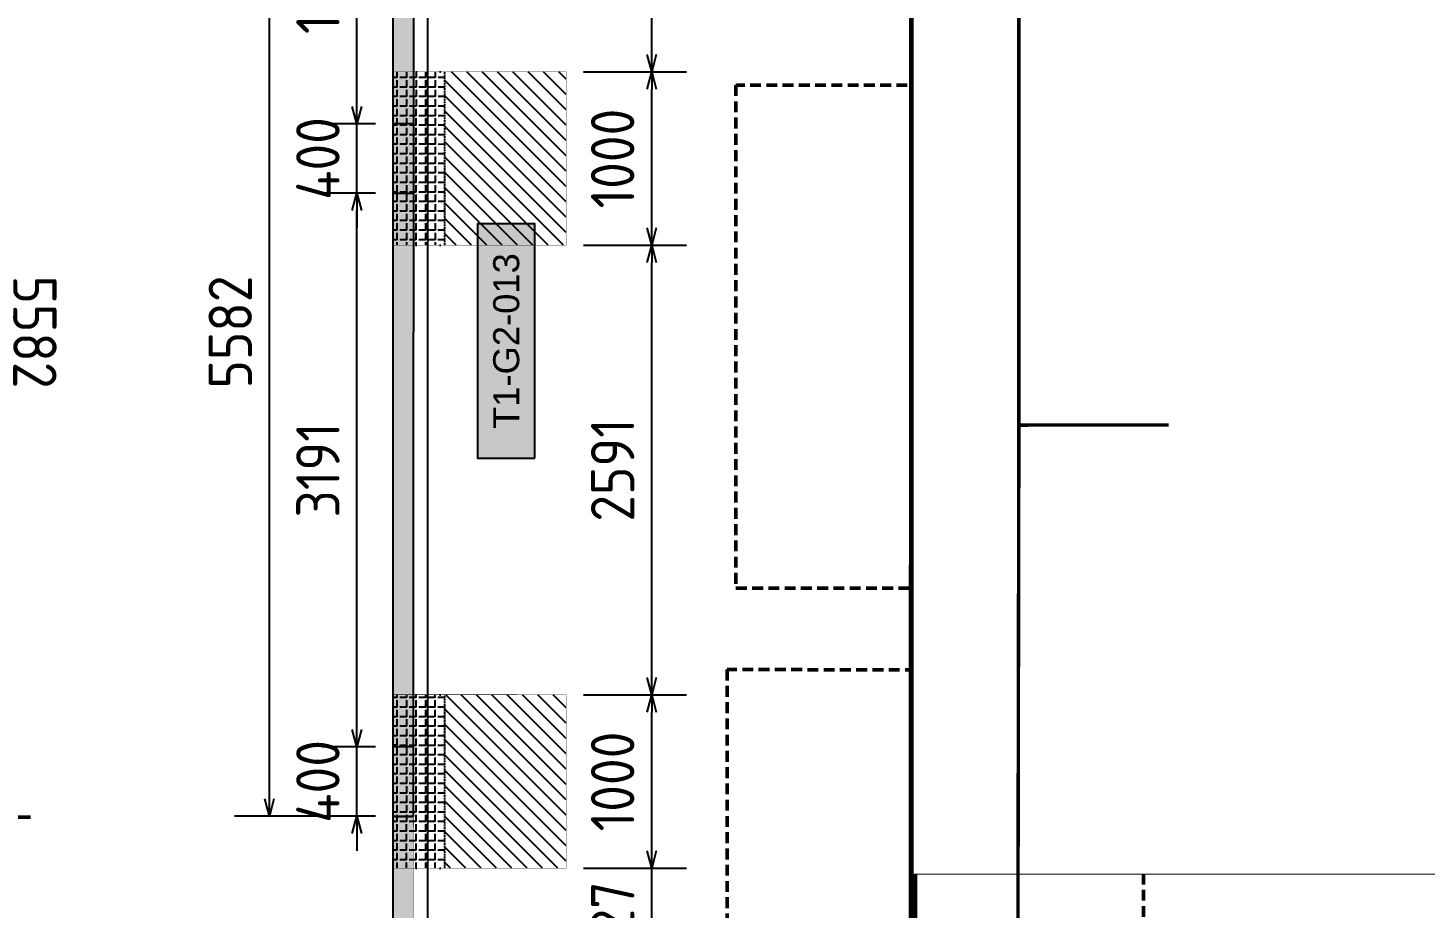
# Model space of a CAD drawing. Header units: centimetres. Extents: x -6122352 to 6876996, y -1694241 to 2592194.
# Drawn here: x 132226 to 140280, y -60857 to -55783 of the extents above; entities that cross this region are included whole.
import ezdxf
from ezdxf.enums import TextEntityAlignment as Align
from ezdxf.xclip import XClip

# ---------------------------------------------------------------- set-up
doc = ezdxf.new("R2010")
doc.units = ezdxf.units.CM
doc.header["$MEASUREMENT"] = 0
doc.header["$XCLIPFRAME"] = 2
doc.header["$PDMODE"] = 66
doc.header["$PDSIZE"] = 100
for name, pattern in [('CENTER', [2, 1.25, -0.25, 0.25, -0.25]), ('DASHED2', [0.375, 0.25, -0.125]), ('XR-AR-END-SETTING OUT PLAN$0$23261-XR-AR-SI-GF$0$HIDDEN', [0.375, 0.25, -0.125]), ('XR-AR-END-SETTING OUT PLAN$0$23585-XR-AR-END-GROUND FLOOR$0$23261-XR-AR-SI-GF$0$HIDDEN', [0.375, 0.25, -0.125]), ('XR-AR-END-SETTING OUT PLAN$0$23585-XR-AR-END-GROUND FLOOR$0$945-4P-1-101-GROUND FLOOR PLAN$0$XR-MIDDLE-GROUND FLOOR PLAN$0$HIDDEN2', [0.1875, 0.125, -0.0625]), ('XR-AR-END-SETTING OUT PLAN$0$23585-XR-AR-END-GROUND FLOOR$0$XR-END-GROUND FLOOR PLAN$0$HIDDEN2', [0.1875, 0.125, -0.0625])]:
    doc.linetypes.add(name, pattern=pattern)
doc.layers.get('Defpoints').update_dxf_attribs({"color": 255, "linetype": 'CENTER'})
for name, color, linetype, lineweight, true_color in [('08-Compound Wall-2', 6, 'Continuous', 25, 0xff00ff), ('23585-XR-AR-DAMAC PLOT LIMITS$0$1-End units', 7, 'Continuous', 5, 0xf8991e), ('23585-XR-AR-DAMAC PLOT LIMITS$0$1-Open Space', 7, 'Continuous', 5, 0x90cf5a)]:
    doc.layers.add(name, color=color, linetype=linetype, lineweight=lineweight, true_color=true_color)
for name, color, linetype in [('23585-XR-AR-BOUNDARY WALLS AND SETBACKS$0$setback', 7, 'XR-AR-END-SETTING OUT PLAN$0$23261-XR-AR-SI-GF$0$HIDDEN'), ('@MI-FOOTINGS', 7, 'Continuous'), ('@MI-MEP', 7, 'Continuous'), ('@MI-REF LAYER', 7, 'Continuous'), ('@MI-TYPE-01', 30, 'Continuous'), ('@MI-TYPE-02', 6, 'Continuous'), ('B_TH_4', 7, 'Continuous'), ('PANEL-TAGS', 7, 'Continuous'), ('XR-AR-END-SETTING OUT PLAN$0$23585-XR-AR-END-GROUND FLOOR$0$A-Flor-Strs', 1, 'Continuous')]:
    doc.layers.add(name, color=color, linetype=linetype)
for name, color, linetype, lineweight in [('@ Foundations', 4, 'DASHED2', 50), ('A-ANNO-TEXT', 3, 'Continuous', 25), ('XR-AR-END-SETTING OUT PLAN$0$23585-XR-AR-END-GROUND FLOOR$0$A-DOOR-FULL', 1, 'Continuous', 9), ('XR-AR-END-SETTING OUT PLAN$0$23585-XR-AR-END-GROUND FLOOR$0$A-FLOR-OVHD', 9, 'XR-AR-END-SETTING OUT PLAN$0$23585-XR-AR-END-GROUND FLOOR$0$23261-XR-AR-SI-GF$0$HIDDEN', 15), ('XR-AR-END-SETTING OUT PLAN$0$23585-XR-AR-END-GROUND FLOOR$0$A-GLAZ-SILL', 8, 'Continuous', 5), ('XR-AR-END-SETTING OUT PLAN$0$23585-XR-AR-END-GROUND FLOOR$0$A-GLAZ-WNDO', 232, 'Continuous', 9), ('XR-AR-END-SETTING OUT PLAN$0$23585-XR-AR-END-GROUND FLOOR$0$A-WALL', 7, 'Continuous', 30), ('XR-AR-END-SETTING OUT PLAN$0$23585-XR-AR-END-GROUND FLOOR$0$S-COLS', 51, 'Continuous', 40), ('XR-AR-END-SETTING OUT PLAN$0$23585-XR-AR-END-GROUND FLOOR$0$S-COLS-PATT', 8, 'Continuous', 5)]:
    doc.layers.add(name, color=color, linetype=linetype, lineweight=lineweight)
doc.styles.add('PANELTAG_STYLE', font='arial.ttf')
doc.styles.add('Schueco-BEMSTIL', font='isocpeur.ttf', dxfattribs={"width": 0.9})
doc.dimstyles.new('MI- JWC-TXT-2.5 MM', dxfattribs={"dimscale": 1.5, "dimtxt": 2.5, "dimasz": 1, "dimexe": 2, "dimexo": 1, "dimgap": 1, "dimtad": 1, "dimdec": 0, "dimdsep": 46, "dimtxsty": 'Schueco-BEMSTIL', "dimblk": 'OPEN30', "dimcen": 0, "dimdle": 2, "dimclrd": 140, "dimclre": 8, "dimclrt": 40, "dimadec": 0, "dimazin": 2, "dimtfac": 1, "dimtdec": 0, "dimtix": 1, "dimtmove": 2, "dimatfit": 3, "dimldrblk": 'OPEN', "dimfxl": 2, "dimlwd": -1, "dimlwe": -1, "dimarcsym": 0})

# ---------------------------------------------------------------- blocks, each defined once
blk = doc.blocks.new('23585-XR-AR-BOUNDARY WALLS AND SETBACKS')
at = {"layer": '08-Compound Wall-2'}
for points in [[(496559.739208506, 2768982.327076891), (496542.1177823653, 2768998.473096721), (496536.004029565, 2768991.800742978), (496531.950629939, 2768987.376943386), (496527.8972299393, 2768982.953143387), (496523.8438284184, 2768978.529541727), (496519.7902282792, 2768974.105741575), (496513.7425409908, 2768967.50540123), (496531.3636134808, 2768951.358759696)], [(496513.5336999983, 2768967.425499999), (496531.228499999, 2768951.2113), (496531.3636134805, 2768951.358759696)]]:
    blk.add_lwpolyline(points, dxfattribs=at)
at = {"layer": '23585-XR-AR-BOUNDARY WALLS AND SETBACKS$0$setback', "ltscale": 40, "const_width": 0.05}
blk.add_lwpolyline([(496556.6741001542, 2768981.202274867), (496542.2967960276, 2768994.375796448), (496538.1421869831, 2768989.841589371), (496534.0887982166, 2768985.417801631), (496530.0353982168, 2768980.994001632), (496525.9819525767, 2768976.570351822), (496521.9283484083, 2768972.146547273), (496517.7722339163, 2768967.610636459), (496532.1492828215, 2768954.436577055), (496536.3057524819, 2768958.97285092), (496540.3591508893, 2768963.396649184), (496544.4125508901, 2768967.820449183), (496548.4659508895, 2768972.244249184), (496552.5193508902, 2768976.668049183)], close=True, dxfattribs=at)
blk = doc.blocks.new('A$C9d9485f6')
at = {"layer": 'A-ANNO-TEXT', "rotation": 312.4881850805905}
blk.add_blockref('23585-XR-AR-BOUNDARY WALLS AND SETBACKS', (-2377088.534775567, -1504219.252137818), dxfattribs=at)
blk = doc.blocks.new('23585-XR-AR-DAMAC PLOT LIMITS')
at = {"layer": '23585-XR-AR-DAMAC PLOT LIMITS$0$1-End units', "color": 251, "true_color": 0x636466}
blk.add_lwpolyline([(496537.4117000001, 2768957.9595), (496531.2285000002, 2768951.211300001), (496513.5336999996, 2768967.4255), (496519.7165000001, 2768974.1733)], close=True, dxfattribs=at)
at = {"layer": '23585-XR-AR-DAMAC PLOT LIMITS$0$1-Open Space', "color": 251, "true_color": 0x636466}
blk.add_lwpolyline([(496513.5336999996, 2768967.4255), (496531.2285000002, 2768951.211300001), (496529.2017000001, 2768948.999299999), (496511.5071, 2768965.2139), (496493.8114999998, 2768981.4267), (496495.8382999999, 2768983.638699999)], close=True, dxfattribs=at)
blk = doc.blocks.new('A$Cf093b529')
at = {"layer": 'A-ANNO-TEXT'}
blk.add_blockref('23585-XR-AR-DAMAC PLOT LIMITS', (-495391.9901121984, -2768603.441896566), dxfattribs=at)
blk = doc.blocks.new('*U35')
for points in [[(91, -5.684341886080801e-14), (41, -5.684341886080801e-14), (41, 1021), (91, 1021)], [(0, 0), (38, -5.684341886080801e-14), (38, -50), (50, -50), (50, -249.999999999997), (0, -249.999999999997)], [(1100, 2.842170943040401e-14), (1062, -2.842170943040401e-14), (1062, -49.99999999999997), (1050, -49.99999999999997), (1050, -249.999999999997), (1100, -249.999999999997)]]:
    blk.add_lwpolyline(points, close=True)
at = {"color": 8, "linetype": 'XR-AR-END-SETTING OUT PLAN$0$23585-XR-AR-END-GROUND FLOOR$0$XR-END-GROUND FLOOR PLAN$0$HIDDEN2'}
blk.add_arc((41, -5.684341886080801e-14), 1021, 1.594950045944486e-15, 90, dxfattribs=at)
at = {"layer": 'XR-AR-END-SETTING OUT PLAN$0$23585-XR-AR-END-GROUND FLOOR$0$A-GLAZ-SILL', "linetype": 'XR-AR-END-SETTING OUT PLAN$0$23585-XR-AR-END-GROUND FLOOR$0$945-4P-1-101-GROUND FLOOR PLAN$0$XR-MIDDLE-GROUND FLOOR PLAN$0$HIDDEN2', "ltscale": 3}
blk.add_lwpolyline([(0, 0), (1100, 0), (1100, -249.999999999997), (0, -249.999999999997)], close=True, dxfattribs=at)
blk = doc.blocks.new('*U37')
for points in [[(91, -5.684341886080801e-14), (41, -5.684341886080801e-14), (41, 1021), (91, 1021)], [(0, 0), (38, -5.684341886080801e-14), (38, -50), (50, -50), (50, -109.9999999801787), (0, -109.9999999801787)], [(1100, 2.842170943040401e-14), (1062, -2.842170943040401e-14), (1062, -49.99999999999997), (1050, -49.99999999999997), (1050, -109.9999999801786), (1100, -109.9999999801786)]]:
    blk.add_lwpolyline(points, close=True)
at = {"color": 8, "linetype": 'XR-AR-END-SETTING OUT PLAN$0$23585-XR-AR-END-GROUND FLOOR$0$XR-END-GROUND FLOOR PLAN$0$HIDDEN2'}
blk.add_arc((41, -5.684341886080801e-14), 1021, 1.594950045944486e-15, 90, dxfattribs=at)
at = {"layer": 'XR-AR-END-SETTING OUT PLAN$0$23585-XR-AR-END-GROUND FLOOR$0$A-GLAZ-SILL', "linetype": 'XR-AR-END-SETTING OUT PLAN$0$23585-XR-AR-END-GROUND FLOOR$0$945-4P-1-101-GROUND FLOOR PLAN$0$XR-MIDDLE-GROUND FLOOR PLAN$0$HIDDEN2', "ltscale": 3}
blk.add_lwpolyline([(0, 0), (1100, 0), (1100, -109.9999999801786), (0, -109.9999999801786)], close=True, dxfattribs=at)
blk = doc.blocks.new('XR-AR-END-SETTING OUT PLAN$0$23585-XR-AR-END-GROUND FLOOR$0$A$C75a8815d')
at = {"layer": 'XR-AR-END-SETTING OUT PLAN$0$23585-XR-AR-END-GROUND FLOOR$0$S-COLS', "color": 252, "lineweight": 30}
for points in [[(-0.02841067314147949, 3499.999932765961), (-0.02841019630432129, 2699.999933242798), (249.9715893268585, 2699.999932765961), (249.9715902805328, 3499.999933004379)], [(3.814697265625e-06, 0.001664876937866211), (3.814697265625e-06, 550.001665353775), (250.0000038146973, 550.0016646385193), (250.0000038146973, 0.001665115356445312)]]:
    blk.add_lwpolyline(points, close=True, dxfattribs=at)
blk = doc.blocks.new('XR-AR-END-SETTING OUT PLAN')
at = {"layer": 'XR-AR-END-SETTING OUT PLAN$0$23585-XR-AR-END-GROUND FLOOR$0$A-FLOR-OVHD', "color": 8}
blk.add_line((3200.106140449643, 10249.99855422974), (3200.106631532311, 8999.99834060669), dxfattribs=at)
at = {"layer": 'XR-AR-END-SETTING OUT PLAN$0$23585-XR-AR-END-GROUND FLOOR$0$A-FLOR-OVHD', "color": 8, "ltscale": 5}
for p, q in [((4150.149359419942, 9210.30683708191), (3250.158987239003, 9610.350899219513)), ((3250.158987298608, 9210.306836605072), (4150.149360194802, 9610.350899219513))]:
    blk.add_line(p, q, dxfattribs=at)
blk.add_lwpolyline([(3250.158987298608, 9210.306836605072), (4150.149359419942, 9210.30683708191), (4150.149360194802, 9610.350899219513), (3250.158987239003, 9610.350899219513)], close=True, dxfattribs=at)
at = {"layer": 'XR-AR-END-SETTING OUT PLAN$0$23585-XR-AR-END-GROUND FLOOR$0$A-Flor-Strs', "color": 8}
for p, q in [((3000.102111771703, 10249.9985537529), (3000.102079167962, 8999.993498325348)), ((3300.102112427354, 10249.99855422974), (3300.102079108357, 8999.99349784851)), ((3300.102093592286, 9549.99603509903), (3171.357380345464, 9681.451865673065)), ((3000.102095738053, 9549.996026039124), (3300.102093592286, 9549.99603509903)), ((3300.102093592286, 9549.99603509903), (3171.35738016665, 9418.540202617645))]:
    blk.add_line(p, q, dxfattribs=at)
at = {"layer": 'XR-AR-END-SETTING OUT PLAN$0$23585-XR-AR-END-GROUND FLOOR$0$A-GLAZ-SILL', "color": 8}
blk.add_line((3250.100986972451, 6049.997144699097), (3250.10133947432, 8199.998291492462), dxfattribs=at)
at = {"layer": 'XR-AR-END-SETTING OUT PLAN$0$23585-XR-AR-END-GROUND FLOOR$0$A-GLAZ-WNDO', "color": 8}
for p, q in [((3000.101339235902, 8199.998291015625), (3000.101339116693, 8149.998291015625)), ((3150.101339295506, 8149.998290538788), (3000.101339116693, 8149.998291015625)), ((3150.100986912847, 6099.997143745422), (3150.101339116693, 8199.998291015625)), ((3150.101339116693, 8199.998291015625), (3150.101339295506, 8149.998290538788)), ((3000.101213410497, 7447.998108863831), (3000.101213350892, 7497.998109340668)), ((3000.101213350892, 7497.998109340668), (3150.101213827729, 7497.998108386993)), ((3150.101213827729, 7497.998108386993), (3150.101213887334, 7447.998108863831)), ((3150.101213887334, 7447.998108863831), (3000.101213410497, 7447.998108863831)), ((3000.100987270474, 6746.998107910156), (3000.100986436009, 6796.998108863831)), ((3000.100986436009, 6796.998108863831), (3150.100987270474, 6796.998108863831)), ((3150.100987270474, 6796.998108863831), (3150.100986376405, 6746.998108863831)), ((3150.100986376405, 6746.998108863831), (3000.100987270474, 6746.998107910156)), ((3000.100986972451, 6049.997144699097), (3000.100986972451, 6099.997144699097)), ((3000.100986972451, 6099.997144699097), (3150.100986912847, 6099.997143745422)), ((3000.100986972451, 6049.997144699097), (3250.100986972451, 6049.997144699097)), ((3150.100986912847, 6099.997143745422), (3150.100987151265, 6049.997144699097))]:
    blk.add_line(p, q, dxfattribs=at)
for points in [[(3000.101213350892, 7497.998109340668), (3000.101339116693, 8149.998291015625)], [(3250.122793927789, 8199.997313976288), (3000.101339235902, 8199.998291015625)], [(3050.101339116693, 8149.998291015625), (3050.101213350892, 7497.998108863831)], [(3000.100986972451, 6099.997144699097), (3000.101213410497, 7447.998108863831)], [(3050.101213291287, 7447.998109340668), (3050.100986912847, 6796.998107910156)], [(3050.100986853242, 6746.998108386993), (3050.1009863168, 6099.997145175934)]]:
    blk.add_lwpolyline(points, dxfattribs=at)
at = {"layer": 'XR-AR-END-SETTING OUT PLAN$0$23585-XR-AR-END-GROUND FLOOR$0$A-WALL', "color": 8}
blk.add_lwpolyline([(3850.106042101979, 10500.01968860626), (5750.107330158353, 10500.00084400177), (5750.107415214181, 10250.00188541412), (4790.107357934117, 10249.9985537529), (4790.107358291745, 10149.99855566025), (4540.107357993722, 10149.99855566025), (4540.10735835135, 10249.9985537529), (3000.102095916867, 10249.99855327606), (3000.102079048753, 11999.99910259247), (3250.104392960668, 11999.99910163879), (3250.104392841458, 11100.02067995071), (3850.106042161584, 11100.02068090439), (3850.10604198277, 10499.99947547913)], dxfattribs=at)
for points in [[(4790.1072358042, 8749.999267578125), (3250.101112738252, 8749.997854709625), (3250.123472645879, 8199.998291492462), (3000.123275354505, 8199.998291015625), (3000.100934281945, 8999.998242855072), (4540.107388034463, 8999.998847484589), (4540.107358470559, 9049.998554706573), (4790.107358232141, 9049.99855518341)], [(5650.11106570065, 8750.000054359436), (4790.107256367803, 8749.999291419983), (4790.107256188989, 8850.000108718872), (5650.111065641046, 8850.001082897186)], [(3250.12934859097, 5750.006791114807), (3250.100409820676, 5750.006854534149), (3250.100986972451, 6049.997144699097), (3000.129348531365, 6049.997144699097), (3000.129348650575, 5499.999974727631), (3250.129348769784, 5500.006791591644)], [(3250.129348710179, 5499.998108386993), (7760.105232134461, 5500.00174665451), (7760.105232253671, 5750.00045633316), (3250.129348531365, 5749.997789859772)]]:
    blk.add_lwpolyline(points, close=True, dxfattribs=at)
at = {"layer": 'XR-AR-END-SETTING OUT PLAN$0$23585-XR-AR-END-GROUND FLOOR$0$A-DOOR-FULL', "color": 8, "xscale": -1, "rotation": 270}
blk.add_blockref('*U35', (4790.107358232141, 9049.99855518341), dxfattribs=at)
at = {"layer": 'XR-AR-END-SETTING OUT PLAN$0$23585-XR-AR-END-GROUND FLOOR$0$A-DOOR-FULL', "color": 8, "xscale": 0.9090909090912127, "yscale": 0.9090909090912127, "zscale": 0.9090909090912127, "rotation": 179.9999999999999}
blk.add_blockref('*U37', (6650.111066237092, 8750.001082897186), dxfattribs=at)
at = {"layer": 'XR-AR-END-SETTING OUT PLAN$0$23585-XR-AR-END-GROUND FLOOR$0$S-COLS-PATT', "color": 8}
blk.add_blockref('XR-AR-END-SETTING OUT PLAN$0$23585-XR-AR-END-GROUND FLOOR$0$A$C75a8815d', (3000.129344239831, 5499.998310089111), dxfattribs=at)
blk = doc.blocks.new('END UNIT')
at = {"xscale": 0.001, "yscale": 0.001, "zscale": 0.001}
blk.add_blockref('XR-AR-END-SETTING OUT PLAN', (-9.150201729830158, 0), dxfattribs=at)
blk = doc.blocks.new('TH_4')
blk.add_blockref('END UNIT', (495802.3053798428, 2769130.514097063))
blk = doc.blocks.new('A$C780da55d')
at = {"layer": 'B_TH_4', "xscale": 1.000039159572381, "yscale": 1.000039159572381, "zscale": 1.000039159572381}
blk.add_blockref('TH_4', (-495814.0704651335, -2769239.302089663), dxfattribs=at)
blk = doc.blocks.new('23585-XR-AR-MALDIVE-2$0$TH_4')
blk.add_blockref('A$C780da55d', (495794.655359471, 2769130.864096801))
at = {"layer": '@ Foundations', "linetype": 'DASHED2', "ltscale": 0.25}
for points in [[(495795.1303292943, 2769137.659769025), (495797.4303292944, 2769137.659769025), (495797.4303292944, 2769140.559769025), (495795.1303292943, 2769140.559769025)], [(495797.4803292943, 2769135.389769025), (495797.4803292943, 2769137.189769024), (495795.0803292943, 2769137.189769024), (495795.0803292943, 2769135.389769025)]]:
    blk.add_lwpolyline(points, close=True, dxfattribs=at)
blk = doc.blocks.new('A$C648f3c42')
at = {"color": 1, "true_color": 0xeb0000, "const_width": 0.01}
blk.add_lwpolyline([(33.15262363292277, 0.0001893071457743645), (27.15261880028993, 0.0001524444669485092), (21.15261396672577, 0.0001155796926468611), (15.15260913362727, 7.871724665164948e-05), (9.152604300063103, 4.185270518064499e-05), (0, 0), (0.0005651502870023251, 24.00012975768186), (9.152604304254055, 24.00019629951566), (15.15274425270036, 24.00008570449427), (21.15260162623599, 23.9999874541536), (27.15260645840317, 24.00002431729808), (33.15261129243299, 24.00006118137389), (42.30280754901469, 24.00006668013521), (42.30267243040726, 5.969149060547352e-05)], close=True, dxfattribs=at)
blk = doc.blocks.new('A$C547b7078')
at = {"color": 1, "true_color": 0xeb0000, "const_width": 0.01}
blk.add_lwpolyline([(35.15050103946123, -21.37135449005291), (29.15049620682839, -21.37139135273173), (23.15049137326423, -21.37142821727321), (17.15048654016573, -21.37146507995203), (11.15048170660157, -21.3715019444935), (1.997877406538464, -21.37154379719868), (1.998442556825466, 2.628585960250348), (11.15048171079252, 2.628652502316982), (17.15062165923882, 2.628541907295585), (23.15047903277446, 2.628443656954914), (29.15048386494163, 2.628480520099401), (35.15048869897146, 2.628517384175211), (44.30068495555315, 2.628522882703692), (44.30054983694572, -21.37148410547525)], close=True, dxfattribs=at)
blk = doc.blocks.new('A$C90a9385a')
at = {"layer": '@MI-TYPE-02'}
h = blk.add_hatch(color=256, dxfattribs=at)
h.dxf.hatch_style = 1
h.paths.add_polyline_path([(5835.000000000029, 0), (0, 0), (0, -120), (5835, -120)])
at = {"layer": '@MI-TYPE-02', "const_width": 2.5}
blk.add_lwpolyline([(5835.000000000029, 0), (0, 0), (0, -120), (5835, -120)], close=True, dxfattribs=at)
blk = doc.blocks.new('RCC COPING')
at = {"layer": '@MI-TYPE-01', "transparency": 33554679}
h = blk.add_hatch(color=8, dxfattribs=at)
h.dxf.hatch_style = 1
h.paths.add_polyline_path([(60.00000000000364, 200), (-59.99999999999636, 200), (-59.99999999999636, -200), (60.00000000000364, -200)])
at = {"layer": '@MI-TYPE-01', "color": 30}
blk.add_lwpolyline([(-59.99999999999636, 200), (60.00000000000364, 200), (60.00000000000364, -200), (-59.99999999999636, -200)], close=True, dxfattribs=at)
blk = doc.blocks.new('31309MM')
at = {"layer": '@MI-TYPE-01', "transparency": 33554679}
h = blk.add_hatch(color=30, dxfattribs=at)
h.dxf.hatch_style = 1
h.paths.add_polyline_path([(0, 120.0000000000582), (5581.866123049753, 120.0000000000582), (5581.866123049753, 0), (0, 0)])
h.paths.add_polyline_path([(5591.866123044863, -1.164153218269348e-10), (12763.97374439728, -1.164153218269348e-10), (12763.97374439752, 120.0000000000582), (5591.866123044863, 120)])
h.paths.add_polyline_path([(12773.97374439193, 120), (18355.62019030144, 119.9999999999418), (18355.62019030168, -0.1500736206653528), (12773.97374439193, -0.1500736207235605)])
h.paths.add_polyline_path([(18365.71023449278, -0.1500736205489375), (23537.39638165059, -0.1500736205489375), (23537.39638165035, 119.9999999999418), (18365.71023449278, 119.9999999999418)])
h.paths.add_polyline_path([(23547.39638164593, 120), (30719.50400295644, 120), (30719.50400295644, -5.820766091346741e-11), (23547.39638164593, -5.820766091346741e-11)])
h.paths.add_polyline_path([(30729.50400295085, 0), (36309.33053738088, -5.820766091346741e-11), (36309.33053738088, 119.9999662167393), (30729.50400295109, 119.9999662167975)])
at = {"layer": '@MI-TYPE-01', "color": 30}
blk.add_lwpolyline([(0, 120.0000000000582), (5581.866123049753, 120.0000000000582), (5581.866123049753, 0), (0, 0)], close=True, dxfattribs=at)
at = {"layer": '@MI-TYPE-01', "color": 240, "true_color": 0xed1f24, "rotation": 89.95700707059105}
for p in [(200.0449657812715, 59.99998310825322), (3791.259126893245, 59.99998310836963)]:
    blk.add_blockref('RCC COPING', p, dxfattribs=at)
blk = doc.blocks.new('A$Ceca04276')
at = {"layer": '@MI-TYPE-01', "color": 30, "rotation": 89.98971944707202}
blk.add_blockref('31309MM', (0.4863932078296784, 9.943239066810747), dxfattribs=at)
blk = doc.blocks.new('T1-FOOTING')
at = {"transparency": 33554679}
h = blk.add_hatch(dxfattribs=at)
h.set_pattern_fill('ANGLE', color=256, scale=500)
h.set_pattern_definition([(0, (0, 0), (0, 137.5), [100, -37.5]), (90, (0, 0), (-137.5, 8.419446744138054e-15), [100, -37.5])])
h.paths.add_polyline_path([(-500, -300.0000000000218), (499.9999999999964, -300.0000000000218), (499.9999999999964, -1.818989403545856e-11), (-500, -1.818989403545856e-11)])
h.paths.add_polyline_path([(-499.75, -299.7500000000218), (499.7499999999964, -299.7500000000218), (499.7499999999964, -0.2500000000181899), (-499.75, -0.2500000000181899)], flags=16)
h = blk.add_hatch(dxfattribs=at)
h.set_pattern_fill('ANGLE', color=8, scale=200)
h.set_pattern_definition([(0, (0, 0), (0, 55.00000000000001), [40, -15]), (90, (0, 0), (-55.00000000000001, 3.367778697655222e-15), [40, -15])])
h.paths.add_polyline_path([(500.0000000000025, -300.0000000000218), (500.0000000000035, -1.818989403545856e-11), (-500, -1.816147232602816e-11), (-499.9999999999989, -300.0000000000291)])
h = blk.add_hatch(dxfattribs=at)
h.set_pattern_fill('ANSI31', color=8, scale=500)
h.set_pattern_definition([(45, (0, 0), (-44.19417382415922, 44.19417382415922), [])])
h.paths.add_polyline_path([(500, -1000.000000000015), (500.0000000000025, -300.0000000000218), (-499.9999999999989, -300.000000000029), (-499.9999999999964, -1000.000000000011)])
at = {"layer": '@MI-TYPE-01', "color": 240, "linetype": 'DASHED2', "true_color": 0xed1f24}
blk.add_line((-500.0000000000073, -300.0000000000291), (499.9999999999964, -300.0000000000218), dxfattribs=at)
at = {"layer": '@MI-TYPE-01', "color": 240, "true_color": 0xed1f24, "const_width": 2.5}
blk.add_lwpolyline([(-500, -1.818989403545856e-11), (500.0000000000036, -1.818989403545856e-11), (500, -1000.000000000015), (-499.9999999999964, -1000.000000000011)], close=True, dxfattribs=at)
blk = doc.blocks.new('_Open30')
at = {"color": 0, "linetype": 'ByBlock', "lineweight": -2}
for p, q in [((-1, 0.26794919), (0, 0)), ((0, 0), (-1, -0.26794919)), ((0, 0), (-1, 0))]:
    blk.add_line(p, q, dxfattribs=at)
blk = doc.blocks.new('*D875')
at = {"color": 8, "transparency": 16777216}
for p, q in [((-106.8126773012332, -36571.46953013811), (-919.3445929939892, -36571.46953013811)), ((-107.8071320659197, -42153.33556460276), (-919.3445929939879, -42153.33556460276))]:
    blk.add_line(p, q, dxfattribs=at)
at = {"color": 140, "transparency": 16777216}
blk.add_line((-719.3445929939878, -42053.33556460276), (-719.344592993989, -36671.46953013811), dxfattribs=at)
at = {"layer": 'Defpoints', "color": 0, "transparency": 16777216}
for p in [(-719.3445929939891, -36571.46953013811), (-6.812677301233142, -36571.46953013811), (-7.807132065919641, -42153.33556460276)]:
    blk.add_point(p, dxfattribs=at)
at = {"color": 140, "transparency": 16777216, "xscale": 100, "yscale": 100, "zscale": 100}
for p, rotation in [((-719.3445929939891, -36571.46953013811), 90), ((-719.3445929939878, -42153.33556460276), 270)]:
    blk.add_blockref('_Open30', p, dxfattribs=dict(at, rotation=rotation))
at = {"color": 40, "transparency": 16777216, "insert": (-944.3445929939994, -39362.40254737042), "char_height": 250, "attachment_point": 5, "rotation": 90, "style": 'Schueco-BEMSTIL'}
blk.add_mtext('5582', dxfattribs=at)
blk = doc.blocks.new('_Open')
at = {"color": 0, "linetype": 'ByBlock', "lineweight": -2}
for p, q in [((-1, 0.1666666666666667), (0, 0)), ((-1, -0.1666666666666667), (0, 0)), ((0, 0), (-1, 0))]:
    blk.add_line(p, q, dxfattribs=at)
blk = doc.blocks.new('*D876')
at = {"color": 140, "transparency": 16777216}
for p, q in [((-214.3153052969064, -41653.33557095047), (-214.3153052969064, -41553.33557095047)), ((-214.3153052969062, -42153.33556460276), (-214.3153052969063, -41753.33557095047)), ((-214.3153052969062, -42253.33556460276), (-214.3153052969062, -42353.33556460276))]:
    blk.add_line(p, q, dxfattribs=at)
at = {"color": 8, "transparency": 16777216}
for p, q in [((-107.7358688186282, -41753.33557095047), (-414.3153052969064, -41753.33557095047)), ((-107.8071320659197, -42153.33556460276), (-414.3153052969063, -42153.33556460276))]:
    blk.add_line(p, q, dxfattribs=at)
at = {"layer": 'Defpoints', "color": 0, "transparency": 16777216}
for p in [(-214.3153052969063, -41753.33557095047), (-7.735868818628138, -41753.33557095047), (-7.807132065919641, -42153.33556460276)]:
    blk.add_point(p, dxfattribs=at)
at = {"color": 140, "transparency": 16777216, "xscale": 100, "yscale": 100, "zscale": 100}
for p, rotation in [((-214.3153052969063, -41753.33557095047), 270), ((-214.3153052969062, -42153.33556460276), 90)]:
    blk.add_blockref('_Open30', p, dxfattribs=dict(at, rotation=rotation))
at = {"color": 40, "transparency": 16777216, "insert": (-439.3153052969181, -41953.33556777661), "char_height": 250, "attachment_point": 5, "rotation": 90, "style": 'Schueco-BEMSTIL'}
blk.add_mtext('400', dxfattribs=at)
blk = doc.blocks.new('*D899')
at = {"color": 8, "transparency": 16777216}
for p, q in [((-107.0172544906879, -38562.12148722042), (-414.3153052969074, -38562.12148722042)), ((-107.7358688186282, -41753.33557095047), (-414.3153052969067, -41753.33557095047))]:
    blk.add_line(p, q, dxfattribs=at)
at = {"color": 140, "transparency": 16777216}
blk.add_line((-214.3153052969066, -41653.33557095047), (-214.3153052969073, -38662.12148722042), dxfattribs=at)
at = {"layer": 'Defpoints', "color": 0, "transparency": 16777216}
for p in [(-214.3153052969073, -38562.12148722042), (-7.017254490687877, -38562.12148722042), (-7.735868818628203, -41753.33557095047)]:
    blk.add_point(p, dxfattribs=at)
at = {"color": 140, "transparency": 16777216, "xscale": 100, "yscale": 100, "zscale": 100}
for p, rotation in [((-214.3153052969073, -38562.12148722042), 90), ((-214.3153052969066, -41753.33557095047), 270)]:
    blk.add_blockref('_Open30', p, dxfattribs=dict(at, rotation=rotation))
at = {"color": 40, "transparency": 16777216, "insert": (-439.3153052969183, -40157.72852908543), "char_height": 250, "attachment_point": 5, "rotation": 90, "style": 'Schueco-BEMSTIL'}
blk.add_mtext('3191', dxfattribs=at)
blk = doc.blocks.new('*D900')
at = {"color": 140, "transparency": 16777216}
for p, q in [((-214.315305296908, -38062.12146683163), (-214.315305296908, -37962.12146683163)), ((-214.3153052969079, -38562.12148722042), (-214.315305296908, -38162.12146683163)), ((-214.3153052969079, -38662.12148722042), (-214.3153052969079, -38762.12148722042))]:
    blk.add_line(p, q, dxfattribs=at)
at = {"color": 8, "transparency": 16777216}
for p, q in [((-107.0960648615291, -38162.12146683163), (-414.3153052969081, -38162.12146683163)), ((-107.0172544906884, -38562.12148722042), (-414.315305296908, -38562.12148722042))]:
    blk.add_line(p, q, dxfattribs=at)
at = {"layer": 'Defpoints', "color": 0, "transparency": 16777216}
for p in [(-214.315305296908, -38162.12146683163), (-7.096064861529083, -38162.12146683163), (-7.017254490688355, -38562.12148722042)]:
    blk.add_point(p, dxfattribs=at)
at = {"color": 140, "transparency": 16777216, "xscale": 100, "yscale": 100, "zscale": 100}
for p, rotation in [((-214.315305296908, -38162.12146683163), 270), ((-214.3153052969079, -38562.12148722042), 90)]:
    blk.add_blockref('_Open30', p, dxfattribs=dict(at, rotation=rotation))
at = {"color": 40, "transparency": 16777216, "insert": (-439.3153052969188, -38362.12147702602), "char_height": 250, "attachment_point": 5, "rotation": 90, "style": 'Schueco-BEMSTIL'}
blk.add_mtext('400', dxfattribs=at)
blk = doc.blocks.new('*D1341')
at = {"color": 8, "transparency": 16777216}
for p, q in [((-106.8126773012332, -36571.46953013811), (-414.3153052969093, -36571.46953013811)), ((-107.0960648615286, -38162.12146683163), (-414.3153052969091, -38162.12146683163))]:
    blk.add_line(p, q, dxfattribs=at)
at = {"color": 140, "transparency": 16777216}
blk.add_line((-214.315305296909, -38062.12146683163), (-214.3153052969093, -36671.46953013811), dxfattribs=at)
at = {"layer": 'Defpoints', "color": 0, "transparency": 16777216}
for p in [(-214.3153052969093, -36571.46953013811), (-6.812677301233148, -36571.46953013811), (-7.096064861528539, -38162.12146683163)]:
    blk.add_point(p, dxfattribs=at)
at = {"color": 140, "transparency": 16777216, "xscale": 100, "yscale": 100, "zscale": 100}
for p, rotation in [((-214.3153052969093, -36571.46953013811), 90), ((-214.315305296909, -38162.12146683163), 270)]:
    blk.add_blockref('_Open30', p, dxfattribs=dict(at, rotation=rotation))
at = {"color": 40, "transparency": 16777216, "insert": (-439.3153052969197, -37366.79549848486), "char_height": 250, "attachment_point": 5, "rotation": 90, "style": 'Schueco-BEMSTIL'}
blk.add_mtext('1591', dxfattribs=at)
blk = doc.blocks.new('*D1347')
at = {"color": 140, "transparency": 16777216}
for p, q in [((1484.684925263749, -42353.51095627668), (1484.684925263749, -42253.51095627668)), ((1484.684925263749, -43080.92664583121), (1484.684925263749, -42453.51095627668)), ((1484.684925263749, -43180.92664583121), (1484.684925263749, -43280.92664583121))]:
    blk.add_line(p, q, dxfattribs=at)
at = {"color": 8, "transparency": 16777216}
for p, q in [((1092.140814234981, -42453.51095627668), (1684.684925263749, -42453.51095627668)), ((1091.339424256701, -43080.92664583121), (1684.684925263749, -43080.92664583121))]:
    blk.add_line(p, q, dxfattribs=at)
at = {"layer": 'Defpoints', "color": 0, "transparency": 16777216}
for p in [(992.1408142349812, -42453.51095627668), (1484.684925263749, -42453.51095627668), (991.3394242567015, -43080.92664583121)]:
    blk.add_point(p, dxfattribs=at)
at = {"color": 140, "transparency": 16777216, "xscale": 100, "yscale": 100, "zscale": 100}
for p, rotation in [((1484.684925263749, -42453.51095627668), 270), ((1484.684925263749, -43080.92664583121), 90)]:
    blk.add_blockref('_Open30', p, dxfattribs=dict(at, rotation=rotation))
at = {"color": 40, "transparency": 16777216, "insert": (1259.684925263736, -42767.21880105394), "char_height": 250, "attachment_point": 5, "rotation": 90, "style": 'Schueco-BEMSTIL'}
blk.add_mtext('627', dxfattribs=at)
blk = doc.blocks.new('*D1348')
at = {"color": 8, "transparency": 16777216}
for p, q in [((1092.31615411595, -41453.51097164873), (1684.684925263749, -41453.51097164873)), ((1092.140814234981, -42453.51095627668), (1684.684925263749, -42453.51095627668))]:
    blk.add_line(p, q, dxfattribs=at)
at = {"color": 140, "transparency": 16777216}
blk.add_line((1484.684925263749, -42353.51095627668), (1484.684925263749, -41553.51097164873), dxfattribs=at)
at = {"layer": 'Defpoints', "color": 0, "transparency": 16777216}
for p in [(992.3161541159502, -41453.51097164873), (1484.684925263749, -41453.51097164873), (992.1408142349812, -42453.51095627668)]:
    blk.add_point(p, dxfattribs=at)
at = {"color": 140, "transparency": 16777216, "xscale": 100, "yscale": 100, "zscale": 100}
for p, rotation in [((1484.684925263749, -41453.51097164873), 90), ((1484.684925263749, -42453.51095627668), 270)]:
    blk.add_blockref('_Open30', p, dxfattribs=dict(at, rotation=rotation))
at = {"color": 40, "transparency": 16777216, "insert": (1259.684925263737, -41953.5109639627), "char_height": 250, "attachment_point": 5, "rotation": 90, "style": 'Schueco-BEMSTIL'}
blk.add_mtext('1000', dxfattribs=at)
blk = doc.blocks.new('*D1349')
at = {"color": 8, "transparency": 16777216}
for p, q in [((1091.483320281608, -38862.29662225373), (1684.684925263749, -38862.29662225373)), ((1092.31615411595, -41453.51097164873), (1684.68492526375, -41453.51097164873))]:
    blk.add_line(p, q, dxfattribs=at)
at = {"color": 140, "transparency": 16777216}
blk.add_line((1484.684925263749, -41353.51097164873), (1484.684925263749, -38962.29662225373), dxfattribs=at)
at = {"layer": 'Defpoints', "color": 0, "transparency": 16777216}
for p in [(991.4833202816085, -38862.29662225373), (1484.684925263749, -38862.29662225373), (992.3161541159502, -41453.51097164873)]:
    blk.add_point(p, dxfattribs=at)
at = {"color": 140, "transparency": 16777216, "xscale": 100, "yscale": 100, "zscale": 100}
for p, rotation in [((1484.684925263749, -38862.29662225373), 90), ((1484.684925263749, -41453.51097164873), 270)]:
    blk.add_blockref('_Open30', p, dxfattribs=dict(at, rotation=rotation))
at = {"color": 40, "transparency": 16777216, "insert": (1259.684925263738, -40157.90379695122), "char_height": 250, "attachment_point": 5, "rotation": 90, "style": 'Schueco-BEMSTIL'}
blk.add_mtext('2591', dxfattribs=at)
blk = doc.blocks.new('*D1350')
at = {"color": 8, "transparency": 16777216}
for p, q in [((1091.65866016259, -37862.29663762578), (1684.684925263749, -37862.29663762578)), ((1091.483320281608, -38862.29662225373), (1684.68492526375, -38862.29662225373))]:
    blk.add_line(p, q, dxfattribs=at)
at = {"color": 140, "transparency": 16777216}
blk.add_line((1484.684925263749, -38762.29662225373), (1484.684925263749, -37962.29663762578), dxfattribs=at)
at = {"layer": 'Defpoints', "color": 0, "transparency": 16777216}
for p in [(991.65866016259, -37862.29663762578), (1484.684925263749, -37862.29663762578), (991.4833202816085, -38862.29662225373)]:
    blk.add_point(p, dxfattribs=at)
at = {"color": 140, "transparency": 16777216, "xscale": 100, "yscale": 100, "zscale": 100}
for p, rotation in [((1484.684925263749, -37862.29663762578), 90), ((1484.684925263749, -38862.29662225373), 270)]:
    blk.add_blockref('_Open30', p, dxfattribs=dict(at, rotation=rotation))
at = {"color": 40, "transparency": 16777216, "insert": (1259.684925263738, -38362.29662993974), "char_height": 250, "attachment_point": 5, "rotation": 90, "style": 'Schueco-BEMSTIL'}
blk.add_mtext('1000', dxfattribs=at)
blk = doc.blocks.new('*D1351')
at = {"color": 8, "transparency": 16777216}
for p, q in [((1093.420406097152, -35271.17284856787), (1684.684925263749, -35271.17284856787)), ((1091.65866016259, -37862.29663762578), (1684.68492526375, -37862.29663762578))]:
    blk.add_line(p, q, dxfattribs=at)
at = {"color": 140, "transparency": 16777216}
blk.add_line((1484.68492526375, -37762.29663762578), (1484.684925263749, -35371.17284856787), dxfattribs=at)
at = {"layer": 'Defpoints', "color": 0, "transparency": 16777216}
for p in [(993.4204060971517, -35271.17284856787), (1484.684925263749, -35271.17284856787), (991.65866016259, -37862.29663762578)]:
    blk.add_point(p, dxfattribs=at)
at = {"color": 140, "transparency": 16777216, "xscale": 100, "yscale": 100, "zscale": 100}
for p, rotation in [((1484.684925263749, -35271.17284856787), 90), ((1484.68492526375, -37862.29663762578), 270)]:
    blk.add_blockref('_Open30', p, dxfattribs=dict(at, rotation=rotation))
at = {"color": 40, "transparency": 16777216, "insert": (1259.684925263739, -36566.73474309681), "char_height": 250, "attachment_point": 5, "rotation": 90, "style": 'Schueco-BEMSTIL'}
blk.add_mtext('2591', dxfattribs=at)
blk = doc.blocks.new('*D913')
at = {"layer": '@MI-TYPE-02', "color": 8, "transparency": 16777216}
for p, q in [((382582.7776329704, -191426.2165926812), (383394.4985226489, -191426.0711547175)), ((382583.8231038728, -197261.2164990215), (383395.5439934693, -197261.0710610578))]:
    blk.add_line(p, q, dxfattribs=at)
at = {"layer": '@MI-TYPE-02', "color": 140, "transparency": 16777216}
blk.add_line((383195.5260794419, -197161.1068971384), (383194.516443097, -191526.1069875878), dxfattribs=at)
at = {"layer": 'Defpoints', "color": 0, "transparency": 16777216}
for p in [(382482.7776345755, -191426.2345099189), (383194.4985258593, -191426.1069891929), (382483.823105478, -197261.2344162592)]:
    blk.add_point(p, dxfattribs=at)
at = {"layer": '@MI-TYPE-02', "color": 140, "transparency": 16777216, "xscale": 100, "yscale": 100, "zscale": 100}
for p, rotation in [((383194.4985258593, -191426.1069891929), 90.01026582106833), ((383195.5439966797, -197261.1068955332), 270.0102658210683)]:
    blk.add_blockref('_Open30', p, dxfattribs=dict(at, rotation=rotation))
at = {"layer": '@MI-TYPE-02', "color": 40, "transparency": 16777216, "insert": (383420.0212576578, -194343.5666285782), "char_height": 250, "attachment_point": 5, "rotation": 270.01026582106834, "style": 'Schueco-BEMSTIL'}
blk.add_mtext('5835', dxfattribs=at)
blk = doc.blocks.new('*D1384')
at = {"layer": '@MI-TYPE-02', "color": 8, "transparency": 16777216}
for p, q in [((98.14350308337963, 11426.83258075152), (909.6043127045908, 11426.97797211604)), ((99.13795784808244, 5844.966546286864), (910.6044289265363, 5845.111938665762))]:
    blk.add_line(p, q, dxfattribs=at)
at = {"layer": '@MI-TYPE-02', "color": 140, "transparency": 16777216}
blk.add_line((709.6222331525753, 11326.94213924575), (710.5865148990999, 5945.076102585205), dxfattribs=at)
at = {"layer": 'Defpoints', "color": 0, "transparency": 16777216}
for p in [(-1.85649531148333, 11426.81466351381), (-0.8620405467805068, 5844.948629049154), (710.6044321368104, 5845.076104190342)]:
    blk.add_point(p, dxfattribs=at)
at = {"layer": '@MI-TYPE-02', "color": 140, "transparency": 16777216, "xscale": 100, "yscale": 100, "zscale": 100}
for p, rotation in [((709.6043159148649, 11426.94213764062), 90.01026582106833), ((710.6044321368104, 5845.076104190342), 270.0102658210683)]:
    blk.add_blockref('_Open30', p, dxfattribs=dict(at, rotation=rotation))
at = {"layer": '@MI-TYPE-02', "color": 40, "transparency": 16777216, "insert": (935.1043704142795, 8636.049434700326), "char_height": 250, "attachment_point": 5, "rotation": 270.01026582106834, "style": 'Schueco-BEMSTIL'}
blk.add_mtext('5582', dxfattribs=at)
blk = doc.blocks.new('PANELTAG')
at = {"layer": 'PANEL-TAGS', "color": 1}
blk.add_lwpolyline([(-13.5, -3.3), (13.5, -3.3), (13.5, 3.3), (-13.5, 3.3)], close=True, dxfattribs=at)
at = {"layer": 'PANEL-TAGS', "color": 40, "true_color": 0xffd700}
blk.add_solid([(-13.5, -3.3), (13.5, -3.3), (-13.5, 3.3), (13.5, 3.3)], dxfattribs=at)
at = {"layer": 'PANEL-TAGS', "color": 5, "style": 'PANELTAG_STYLE'}
blk.add_attdef('TAGNO', text='', height=3, dxfattribs=at).set_placement((0, 0), align=Align.CENTER)
blk = doc.blocks.new('T1-PARTITION PLAN')
at = {"layer": '@MI-FOOTINGS', "color": 240, "true_color": 0xed1f24, "rotation": 89.98995376478538}
for p in [(-8.428994405898266, -38362.12129005871), (-7.771500452479813, -41953.33562408166)]:
    blk.add_blockref('T1-FOOTING', p, dxfattribs=at)
at = {"layer": '@MI-TYPE-02', "rotation": 89.98973417812736}
blk.add_blockref('A$C90a9385a', (-8.669172612717375, -47998.2841936519), dxfattribs=at)
at = {"layer": '@MI-TYPE-02', "xscale": -1, "rotation": 359.9795117387576}
blk.add_blockref('A$Ceca04276', (-7.324294468271546, -42163.27897696203), dxfattribs=at)
for base, p1, p2, picture, middle, set_off in [((1484.684925263752, -35271.17284856787), (991.6586601625925, -37862.29663762576), (993.4204060971542, -35271.17284856785), '*D1351', (1259.684925263742, -36566.73474309681), (2.955857780762017e-12, 0)), ((1484.684925263703, -37862.29663762578), (991.4833202815623, -38862.29662225371), (991.6586601625438, -37862.29663762576), '*D1350', (1259.684925263693, -38362.29662993974), (-4.570210876408964e-11, 0)), ((1484.68492526381, -38862.29662225373), (992.3161541160109, -41453.51097164871), (991.4833202816692, -38862.29662225371), '*D1349', (1259.684925263799, -40157.90379695122), (6.116351869422942e-11, 0)), ((1484.684925263808, -42453.51095627668), (991.3394242567599, -43080.9266458312), (992.1408142350397, -42453.51095627667), '*D1347', (1259.684925263795, -42767.21880105394), (5.88897819397971e-11, 0))]:
    dim = blk.add_linear_dim(base=base, p1=p1, p2=p2, angle=90, dimstyle='MI- JWC-TXT-2.5 MM')
    dim.commit()
    dim.dimension.update_dxf_attribs({"geometry": picture, "text_midpoint": middle, "insert": set_off})
for base, p1, p2, picture, middle in [((-719.3445929939891, -36571.46953013811), (-7.807132065919637, -42153.33556460275), (-6.812677301233139, -36571.46953013809), '*D875', (-944.3445929939994, -39362.40254737042)), ((-214.31530529691, -36571.46953013811), (-7.096064861528536, -38162.12146683162), (-6.812677301233144, -36571.46953013809), '*D1341', (-439.3153052969197, -37366.79549848486)), ((-214.315305296908, -38162.12146683163), (-7.017254490688352, -38562.12148722041), (-7.096064861529079, -38162.12146683162), '*D900', (-439.3153052969188, -38362.12147702602)), ((-214.3153052969073, -38562.12148722042), (-7.7358688186282, -41753.33557095045), (-7.017254490687874, -38562.12148722041), '*D899', (-439.3153052969183, -40157.72852908543)), ((1484.684925263749, -41453.51097164873), (992.1408142349808, -42453.51095627667), (992.3161541159498, -41453.51097164871), '*D1348', (1259.684925263737, -41953.5109639627)), ((-214.3153052969063, -41753.33557095047), (-7.807132065919637, -42153.33556460275), (-7.735868818628134, -41753.33557095045), '*D876', (-439.3153052969181, -41953.33556777661))]:
    dim = blk.add_linear_dim(base=base, p1=p1, p2=p2, angle=90, dimstyle='MI- JWC-TXT-2.5 MM')
    dim.commit()
    dim.dimension.update_dxf_attribs({"geometry": picture, "text_midpoint": middle})
blk = doc.blocks.new('T1-PARTITON 2')
at = {"layer": '@MI-TYPE-02'}
dim = blk.add_linear_dim(base=(710.6044321368104, 5845.076104190342), p1=(-1.85649531148333, 11426.8146635138), p2=(-0.862040546780507, 5844.948629049155), angle=90.01026582106833, dimstyle='MI- JWC-TXT-2.5 MM', dxfattribs=at)
dim.commit()
dim.dimension.update_dxf_attribs({"geometry": '*D1384', "text_midpoint": (935.1043704142795, 8636.049434700326)})
dim = blk.add_linear_dim(base=(710.6754203813034, 5835.127427066211), p1=(0, 0), p2=(-1.045470902463421, 5834.999906340265), angle=90.01026582106833, dimstyle='MI- JWC-TXT-2.5 MM', dxfattribs=at)
dim.commit()
dim.dimension.update_dxf_attribs({"geometry": '*D913', "text_midpoint": (936.198152179888, 2917.667787680926), "insert": (-382483.823105478, 197261.2344162591)})

msp = doc.modelspace()

# ---------------------------------------------------------------- hatches: boundary and pattern name
at = {"layer": '@MI-REF LAYER'}
h = msp.add_hatch(dxfattribs=at)
h.set_pattern_fill('ANSI31', color=256, scale=1999.999998458916, angle=186.7183412143764)
h.set_pattern_definition([(231.7183412143764, (-2377109729.195271, -1504175463.930205), (196.2436825049419, -154.8819453021617), [])])
h.paths.add_polyline_path([(173636.2651195199, -46390.50374047816), (173633.6818496808, -60664.33460956941), (137332.1187900153, -60657.87843419171), (137334.6100479834, -46384.0475480083), (143584.8555456593, -46385.15914598721), (143584.6674330861, -46685.78874860216), (167386.100801028, -46690.02179595042), (167386.0196218033, -46389.39214555413)])

# ---------------------------------------------------------------- block references
at = {"layer": '@MI-REF LAYER', "xscale": 1000, "yscale": 1000, "zscale": 1000}
msp.add_blockref('A$C9d9485f6', (-23958.95045533385, 48155.57226163784), dxfattribs=at)
at = {"layer": '@MI-REF LAYER', "xscale": 1000, "yscale": 1000, "zscale": 1000, "rotation": 312.4882903633292}
msp.add_blockref('A$Cf093b529', (-891608.7329339073, 539022.7201118186), dxfattribs=at)
at = {"layer": '@MI-TYPE-01', "rotation": 359.977467402098}
msp.add_blockref('T1-PARTITON 2', (131327.5857077284, -66171.48470554907), dxfattribs=at)

# ---------------------------------------------------------------- next in the draw order: block references
at = {"layer": '@MI-REF LAYER'}
ref = msp.add_blockref('23585-XR-AR-MALDIVE-2$0$TH_4', (-496151301.9159901, -2769108451.800584), dxfattribs=dict(at, xscale=1000, yscale=1000, zscale=1000, rotation=359.9898100352379))
XClip(ref).set_block_clipping_path([(495835.3953325448, 2769154.4396940554), (495826.3052454812, 2769154.3996857116), (495820.3052412018, 2769154.399648848), (495814.30523636914, 2769154.399611985), (495808.30537674366, 2769154.399710235), (495802.3052365903, 2769154.3998208307), (495793.35321120196, 2769154.429756117), (495793.3526341284, 2769130.4996254453), (495835.3953434096, 2769130.4996848367)])

# ---------------------------------------------------------------- next in the draw order: linework, layer by layer
at = {"layer": '@MI-REF LAYER', "const_width": 5}
msp.add_lwpolyline([(137332.1187900223, -60657.87843419927), (137334.6100479965, -46384.04754799635), (143584.8555455054, -46385.15914618879), (143584.6674330319, -46685.78874864501), (167386.1008009281, -46690.02179608966), (167386.0196215118, -46389.39214587734), (173636.2651195478, -46390.50374050862), (173633.6818493722, -60664.33460990913)], close=True, dxfattribs=at)

# ---------------------------------------------------------------- next in the draw order: block references
at = {"layer": '@MI-MEP', "color": 10, "xscale": 1000, "yscale": 1000, "zscale": 1000, "rotation": 359.9898100328849}
msp.add_blockref('A$C648f3c42', (134328.4023353714, -66172.00613632877), dxfattribs=at)
at = {"layer": 'PANEL-TAGS'}
ref = msp.add_blockref('PANELTAG', (134983.154279063, -57587.77169841155), dxfattribs=dict(at, xscale=50.00000000000001, yscale=50.00000000000001, zscale=50.00000000000001, rotation=90.00000000000001))
ref.add_attrib('TAGNO', 'T1-G2-013', dxfattribs={"color": 5, "height": 150, "rotation": 90, "style": 'PANELTAG_STYLE'}).set_placement((134983.154279063, -57587.77169841155), align=Align.MIDDLE_CENTER)

# ---------------------------------------------------------------- next in the draw order: wipeouts: each hides what was drawn before it
at = {"color": 10}
msp.add_wipeout([(173636.26511951984, -46390.50374047816), (173633.68184968072, -60664.33460956941), (137332.1187900153, -60657.878434191734), (137334.61004798335, -46384.04754800831), (143584.8555456593, -46385.159145987214), (143584.6674330861, -46685.788748602165), (167386.10080102787, -46690.02179595042), (167386.0196218033, -46389.39214555412)], dxfattribs=at).dxf.layer = '@MI-REF LAYER'

# ---------------------------------------------------------------- next in the draw order: linework, layer by layer
at = {"layer": '@MI-REF LAYER', "color": 1, "const_width": 19.99999999999999}
msp.add_lwpolyline([(134409.0374625247, -66138.98554378467), (137930.1981407029, -62586.62395011177), (137938.5892289476, -58072.32428987256), (138802.9050769478, -58071.46180195033), (137938.5892289476, -58072.32428987256), (137937.7093123889, -46400.30721805007), (134445.7837531773, -42284.12033647423)], dxfattribs=at)

# ---------------------------------------------------------------- next in the draw order: block references
at = {"layer": '@MI-REF LAYER', "color": 10, "xscale": 1000, "yscale": 1000, "zscale": 1000, "rotation": 359.9898100364956}
msp.add_blockref('A$C547b7078', (132334.325857243, -44800.10735790376), dxfattribs=at)

# ---------------------------------------------------------------- next in the draw order: wipeouts: each hides what was drawn before it
msp.add_wipeout([(138800.86592418147, -56027.988320416094), (145770.3494685131, -56021.033575464055), (145774.04164313048, -59721.03173249497), (138804.55809790725, -59727.98648000747)]).dxf.layer = '@MI-REF LAYER'

# ---------------------------------------------------------------- next in the draw order: block references
at = {"layer": '@MI-TYPE-01'}
msp.add_blockref('T1-PARTITION PLAN', (134337.1482707853, -18173.2455697997), dxfattribs=at)

doc.saveas('drawing.dxf')
